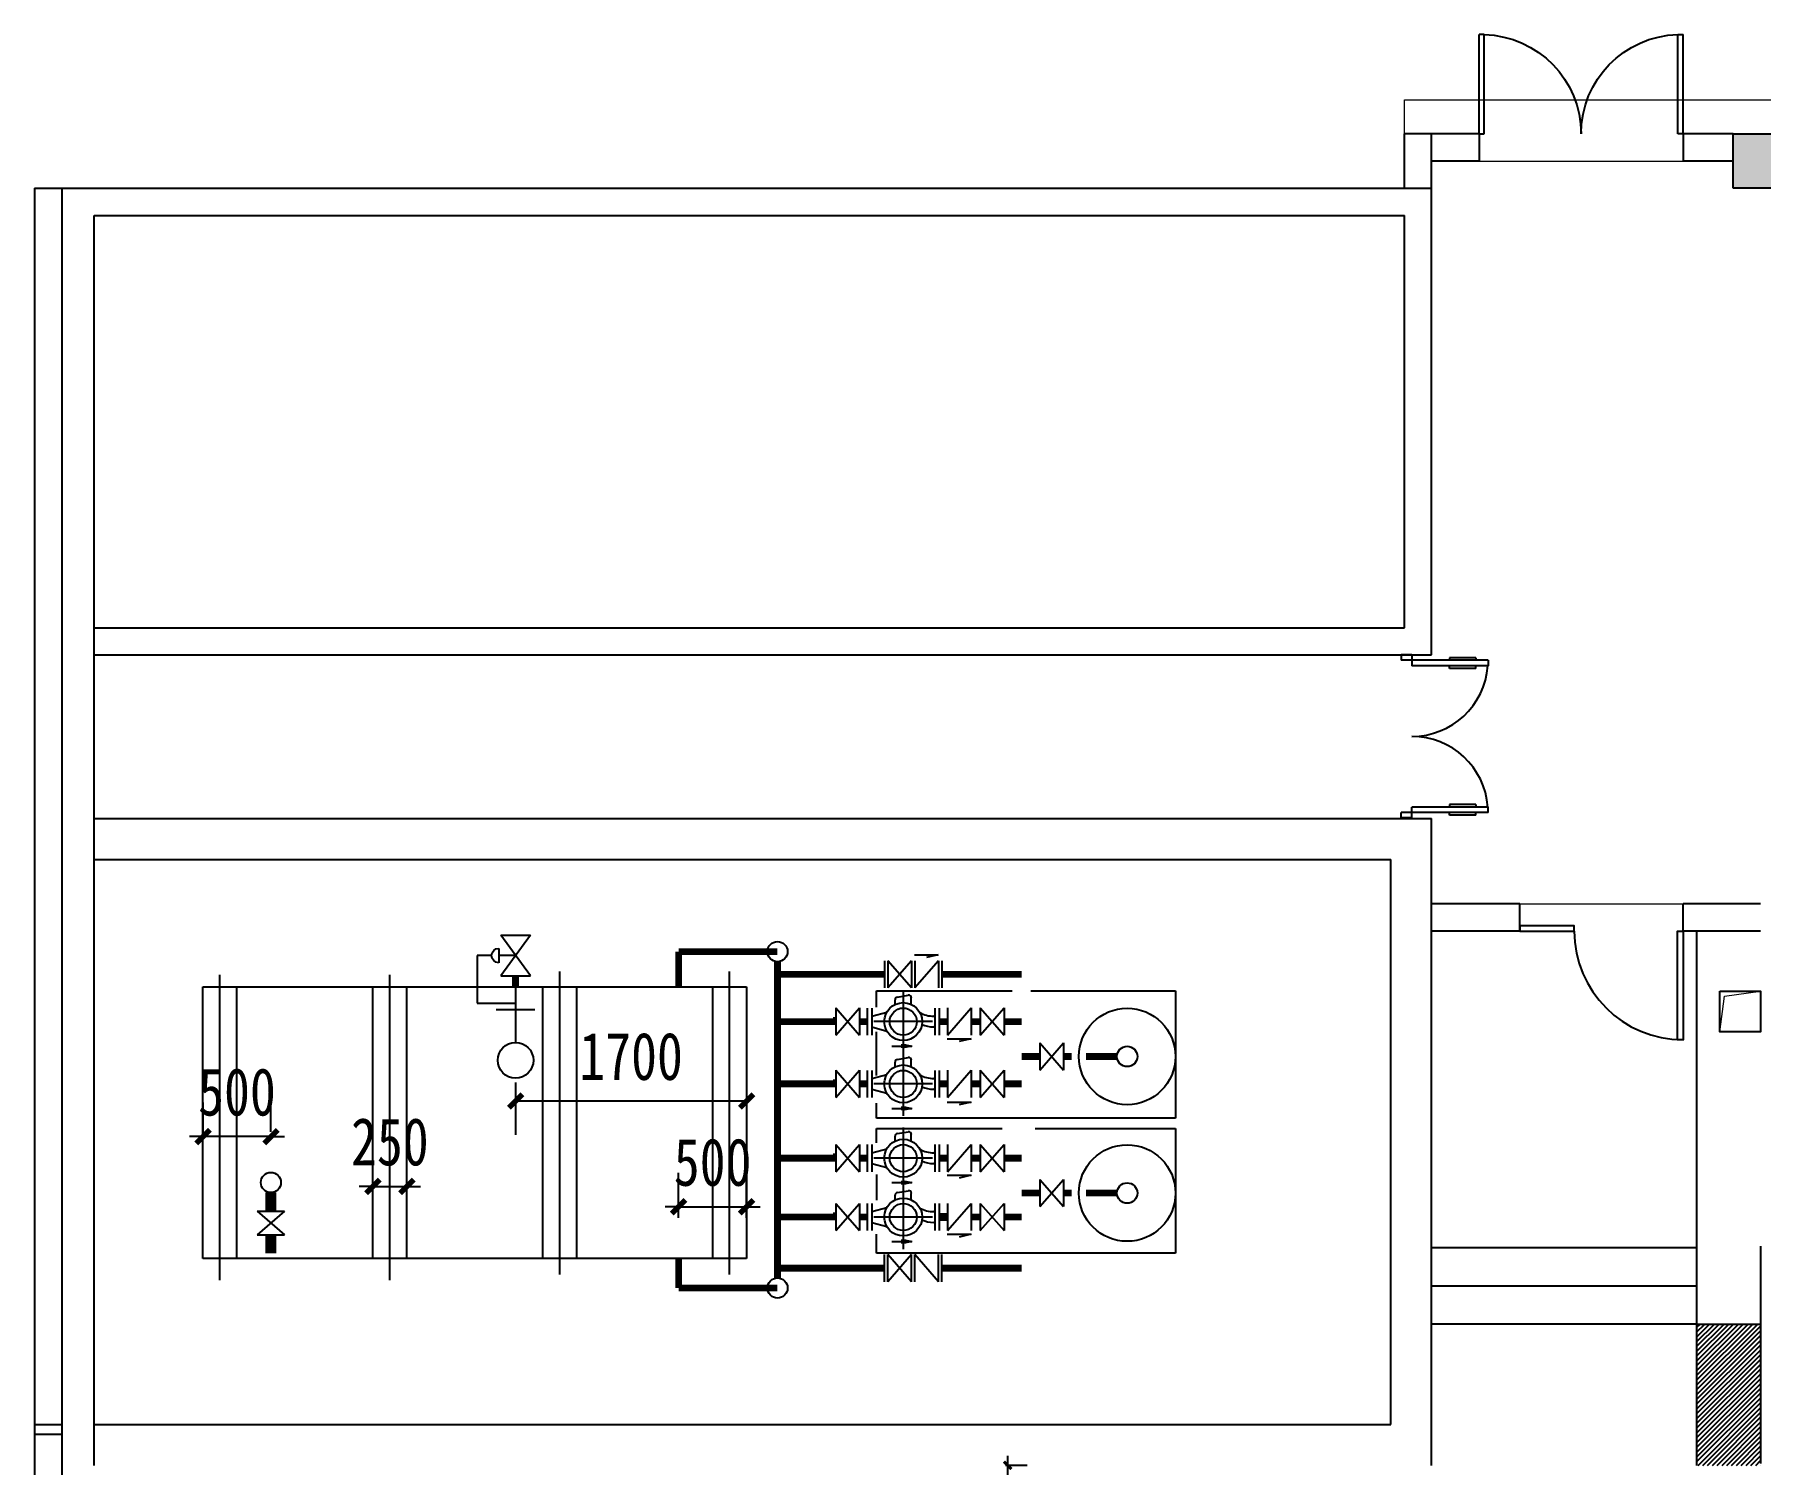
# Model space of a CAD drawing. Header units: millimetres. Extents: x 561810 to 956823, y -438984 to -391712.
# Drawn here: x 716706 to 729406, y -402237 to -391712 of the extents above; entities that cross this region are included whole.
import ezdxf

# ---------------------------------------------------------------- set-up
doc = ezdxf.new("R2010")
doc.units = ezdxf.units.MM
doc.header["$LTSCALE"] = 10
doc.header["$MEASUREMENT"] = 0
doc.linetypes.add('SDCEN9', pattern=[0.88, 0.6, -0.14, 0, -0.14])
doc.layers.get('0').update_dxf_attribs({"linetype": 'CONTINUOUS'})
doc.layers.get('DEFPOINTS').update_dxf_attribs({"color": 1, "linetype": 'CONTINUOUS'})
for name, color, linetype in [('LS19', 3, 'CONTINUOUS'), ('PUB_HATCH', 144, 'CONTINUOUS'), ('WALL', 7, 'CONTINUOUS'), ('WINDOW', 4, 'CONTINUOUS'), ('喷淋', 6, 'CONTINUOUS'), ('填充', 8, 'CONTINUOUS'), ('排水', 3, 'CONTINUOUS'), ('消火栓', 2, 'CONTINUOUS'), ('给水', 1, 'CONTINUOUS')]:
    doc.layers.add(name, color=color, linetype=linetype)
doc.layers.add('细线', color=250, linetype='CONTINUOUS', lineweight=5)
doc.styles.add('-宋体_T3', font='simhei.ttf', dxfattribs={"width": 0.8})
doc.styles.get("Standard").update_dxf_attribs({"font": 'txt.shx', "bigfont": '@@hztxt.shx'})
doc.styles.add('施洛华标注样式', font='')
doc.styles.get('施洛华标注样式').set_extended_font_data('SimSun')
doc.dimstyles.new('STANDARD&&100', dxfattribs={"dimtxt": 350, "dimasz": 100, "dimexe": 250, "dimexo": 300, "dimgap": 150, "dimtad": 1, "dimdec": 0, "dimzin": 0, "dimdsep": 46, "dimtxsty": '-宋体_T3', "dimblk": 'ARCHTICK', "dimcen": 0.09, "dimadec": 0, "dimazin": 0, "dimtfac": 1, "dimtdec": 0, "dimtix": 1, "dimtmove": 2, "dimatfit": 3, "dimfxl": 0, "dimtolj": 1, "dimtzin": 0, "dimarcsym": 0})
doc.dimstyles.new('外标尺寸', dxfattribs={"dimscale": 70, "dimtxt": 3, "dimasz": 0.8, "dimexe": 0.25, "dimexo": 1, "dimgap": 0.5, "dimtad": 1, "dimdec": 0, "dimtxsty": '施洛华标注样式', "dimblk": 'ARCHTICK', "dimcen": 1.5, "dimdle": 1, "dimclrd": 250, "dimclre": 250, "dimclrt": 62, "dimadec": 0, "dimazin": 0, "dimtfac": 1, "dimtdec": 0, "dimtix": 1, "dimtmove": 1, "dimatfit": 3, "dimldrblk": 'ARCHTICK', "dimfxl": 0, "dimarcsym": 0})

# ---------------------------------------------------------------- blocks, each defined once
blk = doc.blocks.new('_ARCHTICK')
at = {"color": 0, "linetype": 'ByBlock', "const_width": 0.4}
blk.add_lwpolyline([(-0.5, -0.5), (0.5, 0.5)], dxfattribs=at)
blk = doc.blocks.new('*D113')
at = {"layer": 'DEFPOINTS', "color": 0}
for p in [(719446, -400190), (719196, -400576), (719446, -400576)]:
    blk.add_point(p, dxfattribs=at)
at = {"layer": '消火栓', "color": 0, "lineweight": -2}
for p, q in [((719196, -400276), (719196, -399940)), ((719446, -400276), (719446, -399940)), ((719196, -400190), (719096, -400190)), ((719196, -400190), (719446, -400190)), ((719446, -400190), (719546, -400190))]:
    blk.add_line(p, q, dxfattribs=at)
at = {"layer": '消火栓', "color": 0, "lineweight": -2, "xscale": 100, "yscale": 100, "zscale": 100}
blk.add_blockref('_ARCHTICK', (719196, -400190), dxfattribs=at)
at = {"layer": '消火栓', "color": 0, "lineweight": -2, "xscale": 100, "yscale": 100, "zscale": 100, "rotation": 180}
blk.add_blockref('_ARCHTICK', (719446, -400190), dxfattribs=at)
at = {"layer": '消火栓', "color": 0, "insert": (719321, -399863), "char_height": 350, "attachment_point": 5, "style": '-宋体_T3'}
blk.add_mtext('\\A1;250', dxfattribs=at)
blk = doc.blocks.new('SB131')
at = {"layer": 'LS19'}
for p, q in [((-0.118, 0.34), (0.017, 0.367)), ((0.017, 0.313), (-0.118, 0.34)), ((0.159, 0.34), (-0.118, 0.34)), ((0.017, 0.367), (0.017, 0.313)), ((-0.5, -0.188), (-0.5, 0.188)), ((-0.438, -0.188), (-0.438, 0.188)), ((-0.438, 0.075), (-0.423, 0.075)), ((0.438, 0.075), (0.227, 0.131)), ((0.438, -0.188), (0.438, 0.188)), ((0.5, -0.188), (0.5, 0.188)), ((-0.438, -0.075), (-0.423, -0.075)), ((-0.112, -0.237), (-0.112, -0.329)), ((0.113, -0.237), (0.113, -0.304)), ((0.438, -0.075), (0.227, -0.131)), ((0.081, -0.341), (-0.069, -0.366))]:
    blk.add_line(p, q, dxfattribs=at)
at = {"layer": 'LS19', "linetype": 'SDCEN9'}
for p, q in [((0, -0.424), (0, 0.446)), ((-0.407, 0), (0.408, 0))]:
    blk.add_line(p, q, dxfattribs=at)
at = {"layer": 'LS19'}
for radius in [0.263, 0.188]:
    blk.add_circle((0, 0), radius, dxfattribs=at)
for centre, radius, start, end in [((-0.423, -0.316), 0.391, 65.2753, 89.9809), ((-0.423, -0.475), 0.4, 61.3321, 89.9745), ((-0.075, -0.329), 0.0375, 180, 279.4623), ((0.075, -0.304), 0.0375, 279.4623, 0)]:
    blk.add_arc(centre, radius, start, end, dxfattribs=at)
blk.add_solid([(-0.118, 0.34), (0.017, 0.367), (0.017, 0.313)], dxfattribs=at)
at = {"color": 3, "width": 0.8, "flags": 1}
for tag, p in [('TYPE', (-0.295, -1.06)), ('COUNT', (-0.295, -1.492))]:
    blk.add_attdef(tag, p, '', height=0.4, dxfattribs=at)
blk = doc.blocks.new('*D114')
at = {"layer": 'DEFPOINTS', "color": 0}
for p in [(720246, -399124), (721946, -399124), (721946, -399561)]:
    blk.add_point(p, dxfattribs=at)
at = {"layer": '消火栓', "color": 0, "lineweight": -2}
for p, q in [((720246, -399424), (720246, -399811)), ((721946, -399424), (721946, -399811)), ((720246, -399561), (721946, -399561))]:
    blk.add_line(p, q, dxfattribs=at)
at = {"layer": '消火栓', "color": 0, "lineweight": -2, "xscale": 100, "yscale": 100, "zscale": 100, "rotation": 180}
blk.add_blockref('_ARCHTICK', (720246, -399561), dxfattribs=at)
at = {"layer": '消火栓', "color": 0, "lineweight": -2, "xscale": 100, "yscale": 100, "zscale": 100}
blk.add_blockref('_ARCHTICK', (721946, -399561), dxfattribs=at)
at = {"layer": '消火栓', "color": 0, "insert": (721096, -399234), "char_height": 350, "attachment_point": 5, "style": '-宋体_T3'}
blk.add_mtext('\\A1;1700', dxfattribs=at)
blk = doc.blocks.new('*D452')
at = {"layer": 'DEFPOINTS', "color": 0}
for p in [(717946, -399823), (717946, -400087), (718446, -400087, 3025)]:
    blk.add_point(p, dxfattribs=at)
at = {"layer": '消火栓', "color": 0, "lineweight": -2}
for p, q in [((717946, -399787), (717946, -399573)), ((718446, -399787), (718446, -399573)), ((717946, -399823), (717846, -399823)), ((718446, -399823), (717946, -399823)), ((718446, -399823), (718546, -399823))]:
    blk.add_line(p, q, dxfattribs=at)
at = {"layer": '消火栓', "color": 0, "lineweight": -2, "xscale": 100, "yscale": 100, "zscale": 100}
blk.add_blockref('_ARCHTICK', (717946, -399823), dxfattribs=at)
at = {"layer": '消火栓', "color": 0, "lineweight": -2, "xscale": 100, "yscale": 100, "zscale": 100, "rotation": 180}
blk.add_blockref('_ARCHTICK', (718446, -399823), dxfattribs=at)
at = {"layer": '消火栓', "color": 0, "insert": (718196, -399496), "char_height": 350, "attachment_point": 5, "style": '-宋体_T3'}
blk.add_mtext('\\A1;500', dxfattribs=at)
blk = doc.blocks.new('*D453')
at = {"layer": 'DEFPOINTS', "color": 0}
for p in [(721946, -400340), (721446, -400721), (721946, -400721)]:
    blk.add_point(p, dxfattribs=at)
at = {"layer": '消火栓', "color": 0, "lineweight": -2}
for p, q in [((721446, -400421), (721446, -400090)), ((721946, -400421), (721946, -400090)), ((721446, -400340), (721346, -400340)), ((721446, -400340), (721946, -400340)), ((721946, -400340), (722046, -400340))]:
    blk.add_line(p, q, dxfattribs=at)
at = {"layer": '消火栓', "color": 0, "lineweight": -2, "xscale": 100, "yscale": 100, "zscale": 100}
blk.add_blockref('_ARCHTICK', (721446, -400340), dxfattribs=at)
at = {"layer": '消火栓', "color": 0, "lineweight": -2, "xscale": 100, "yscale": 100, "zscale": 100, "rotation": 180}
blk.add_blockref('_ARCHTICK', (721946, -400340), dxfattribs=at)
at = {"layer": '消火栓', "color": 0, "insert": (721696, -400013), "char_height": 350, "attachment_point": 5, "style": '-宋体_T3'}
blk.add_mtext('\\A1;500', dxfattribs=at)
blk = doc.blocks.new('$DORLIB2D$00000011')
for p, q in [((-0.467, 0.471), (-0.467, -0.062)), ((-0.467, 0.471), (-0.433, 0.471)), ((-0.433, 0.471), (-0.433, 0.004)), ((0.433, 0.471), (0.433, 0.004)), ((0.467, 0.471), (0.433, 0.471)), ((0.467, 0.471), (0.467, -0.062)), ((-0.483, 0.396), (-0.483, 0.235)), ((-0.483, 0.396), (-0.467, 0.396)), ((-0.417, 0.396), (-0.433, 0.396)), ((-0.417, 0.396), (-0.417, 0.235)), ((0.417, 0.396), (0.417, 0.235)), ((0.417, 0.396), (0.433, 0.396)), ((0.483, 0.396), (0.467, 0.396)), ((0.483, 0.396), (0.483, 0.235)), ((-0.483, 0.235), (-0.467, 0.235)), ((-0.417, 0.235), (-0.433, 0.235)), ((0.417, 0.235), (0.433, 0.235)), ((0.483, 0.235), (0.467, 0.235)), ((-0.5, 0.004), (-0.433, 0.004)), ((-0.5, 0.004), (-0.5, -0.062)), ((0.5, 0.004), (0.433, 0.004)), ((0.5, 0.004), (0.5, -0.062)), ((-0.5, -0.062), (-0.467, -0.062)), ((0.5, -0.062), (0.467, -0.062))]:
    blk.add_line(p, q)
for centre, start, end in [((-0.467, 0.004), 0, 85.904), ((0.467, 0.004), 94.096, 180)]:
    blk.add_arc(centre, 0.467, start, end)
blk = doc.blocks.new('$DORLIB2D$00000002')
for p, q in [((-0.5, 0), (-0.5, 0.4875)), ((-0.475, 0.4875), (-0.5, 0.4875)), ((-0.475, 0), (-0.475, 0.4875)), ((0.475, 0), (0.475, 0.4875)), ((0.475, 0.4875), (0.5, 0.4875)), ((0.5, 0), (0.5, 0.4875)), ((-0.5, 0), (-0.475, 0)), ((0.5, 0), (0.475, 0))]:
    blk.add_line(p, q)
for centre, start, end in [((-0.4875, 0), 0, 88.53072), ((0.4875, 0), 91.46928, 180)]:
    blk.add_arc(centre, 0.4875, start, end)
blk = doc.blocks.new('*D346')
at = {"color": 250, "lineweight": -2}
for p, q in [((723867, -405273), (723867, -402173)), ((724011, -402243), (723850, -402243)), ((724011, -405203), (723850, -405203))]:
    blk.add_line(p, q, dxfattribs=at)
at = {"layer": 'DEFPOINTS', "color": 0}
for p in [(723867, -402243), (724081, -402243), (724081, -405203)]:
    blk.add_point(p, dxfattribs=at)
at = {"color": 250, "lineweight": -2, "xscale": 56, "yscale": 56, "zscale": 56}
for p, rotation in [((723867, -402243), 90), ((723867, -405203), 270)]:
    blk.add_blockref('_ARCHTICK', p, dxfattribs=dict(at, rotation=rotation))
at = {"color": 62, "insert": (723727, -403723), "char_height": 210, "attachment_point": 5, "rotation": 90, "style": '施洛华标注样式'}
blk.add_mtext('2960', dxfattribs=at)

msp = doc.modelspace()

# ---------------------------------------------------------------- hatches: boundary and pattern name
h = msp.add_hatch()
h.set_pattern_fill('ANSI31', color=250, scale=200, style=0)
h.set_pattern_definition([(45, (729406.275, -402242.755), (-17.67767, 17.67767), [])])
h.paths.add_polyline_path([(728936.3, -402242.8), (729406.3, -402242.8), (729406.3, -401202.8), (728936.3, -401202.8)])
at = {"layer": 'PUB_HATCH'}
h = msp.add_hatch(color=256, dxfattribs=at)
h.paths.add_polyline_path([(729206.3, -392842.8), (729206.3, -392442.8), (729606.3, -392442.8), (729606.3, -392842.8)])
h.paths.add_polyline_path([(741196.3, -392842.8), (741196.3, -392442.8), (741596.3, -392442.8), (741596.3, -392842.8)])
h.paths.add_polyline_path([(741196.3, -402742.8), (741196.3, -402342.8), (741596.3, -402342.8), (741596.3, -402742.8)])
h.paths.add_polyline_path([(729206.3, -402742.8), (729206.3, -402342.8), (729606.3, -402342.8), (729606.3, -402742.8)])

# ---------------------------------------------------------------- linework, layer by layer
at = {"color": 1}
for p, q in [((716906.3, -401944.8), (716706.3, -401944.8)), ((716906.3, -402014.8), (716706.3, -402014.8))]:
    msp.add_line(p, q, dxfattribs=at)
at = {"layer": 'WALL'}
for p, q in [((726986.3, -392442.8), (726786.3, -392442.8)), ((726786.3, -392842.8), (726786.3, -392442.8)), ((726986.3, -392842.8), (726986.3, -392442.8)), ((727336.3, -392442.8), (726986.3, -392442.8)), ((727336.3, -392442.8), (727336.3, -392642.8)), ((729206.3, -392442.8), (728836.3, -392442.8)), ((728836.3, -392442.8), (728836.3, -392642.8)), ((727336.3, -392642.8), (726986.3, -392642.8)), ((729206.3, -392642.8), (728836.3, -392642.8)), ((716706.3, -392842.8), (726986.3, -392842.8)), ((726986.3, -396277.8), (726986.3, -392842.8)), ((717146.3, -393042.8), (726786.3, -393042.8)), ((717146.3, -402242.8), (717146.3, -393042.8)), ((726786.3, -396077.8), (726786.3, -393042.8)), ((717146.3, -396077.8), (726786.3, -396077.8)), ((717146.3, -396277.8), (726986.3, -396277.8)), ((717146.3, -397482.8), (726986.3, -397482.8)), ((726986.3, -402242.8), (726986.3, -397482.8)), ((717146.3, -397782.8), (726686.3, -397782.8)), ((726686.3, -401942.8), (726686.3, -397782.8)), ((727636.3, -398109.9), (726986.3, -398109.9)), ((727636.3, -398310.9), (727636.3, -398109.9)), ((729406.3, -398109.9), (728836.3, -398109.9)), ((728836.3, -398310.9), (728836.3, -398109.9)), ((727636.3, -398310.9), (726986.3, -398310.9)), ((729406.3, -398310.9), (728836.3, -398310.9)), ((729406.3, -400630.3), (729406.3, -402230.3)), ((717146.3, -401942.8), (726686.3, -401942.8))]:
    msp.add_line(p, q, dxfattribs=at)
for points in [[(729206.3, -392842.8), (729206.3, -392442.8), (729606.3, -392442.8), (729606.3, -392842.8), (729206.3, -392842.8)], [(729106.3, -398752.8), (729406.3, -398752.8), (729406.3, -399052.8), (729106.3, -399052.8), (729106.3, -398752.8)]]:
    msp.add_lwpolyline(points, dxfattribs=at)
at = {"layer": 'WINDOW'}
for p, q in [((716706.3, -392842.8), (716706.3, -415002.8)), ((716906.3, -392842.8), (716906.3, -414802.8))]:
    msp.add_line(p, q, dxfattribs=at)
for points in [[(727636.3, -398310.9), (728036.3, -398310.9), (728036.3, -398270.9), (727636.3, -398270.9), (727636.3, -398310.9)], [(728836.3, -398310.9), (728836.3, -399110.9), (728796.3, -399110.9), (728796.3, -398310.9), (728836.3, -398310.9)]]:
    msp.add_lwpolyline(points, dxfattribs=at)
msp.add_arc((728836.3, -398310.9), 800, 180, 270, dxfattribs=at)
at = {"layer": '喷淋'}
for p, q in [((723181.6, -398484.8, -3025), (723356.3, -398484.8, -3025)), ((723356.3, -398484.8, -3025), (723270.3, -398505, -3025)), ((722959.4, -398528.7, -3025), (722959.4, -398728.9, -3025)), ((723158.9, -398728.9, -3025), (722984.4, -398528.7, -3025)), ((723158.9, -398528.7, -3025), (722984.4, -398728.9, -3025)), ((722984.4, -398528.7, -3025), (722984.4, -398728.9, -3025)), ((723158.9, -398528.7, -3025), (723158.9, -398728.9, -3025)), ((723183.9, -398528.7, -3025), (723183.9, -398728.9, -3025)), ((723358.4, -398528.7, -3025), (723183.9, -398728.9, -3025)), ((723358.4, -398528.7, -3025), (723358.4, -398728.9, -3025)), ((723383.4, -398528.7, -3025), (723383.4, -398728.9, -3025)), ((722901.6, -398871.2, -3025), (722901.6, -398751.3, -3025)), ((722901.6, -398751.3, -3025), (723899, -398751.3, -3025)), ((724038.1, -398751.3, -3025), (724100.1, -398751.3, -3025)), ((724069.7, -398751.3, -3025), (725101.6, -398751.3, -3025)), ((725101.6, -398751.3, -3025), (725101.6, -399688.6, -3025)), ((722601.6, -398876.5, -3025), (722601.6, -399076.8, -3025)), ((722601.6, -399076.8, -3025), (722776.1, -398876.5, -3025)), ((722601.6, -398876.5, -3025), (722776.1, -399076.8, -3025)), ((722776.1, -398876.5, -3025), (722776.1, -399076.8, -3025)), ((723423.3, -399076.8, -3025), (723597.7, -398876.5, -3025)), ((723423.3, -398876.5, -3025), (723423.3, -399076.8, -3025)), ((723597.7, -398876.5, -3025), (723597.7, -399076.8, -3025)), ((723665.7, -399076.8, -3025), (723840.1, -398876.5, -3025)), ((723665.7, -398876.5, -3025), (723840.1, -399076.8, -3025)), ((723665.7, -398876.5, -3025), (723665.7, -399076.8, -3025)), ((723840.1, -398876.5, -3025), (723840.1, -399076.8, -3025)), ((722601.6, -398950.9, -3025), (722583.7, -398950.9, -3025)), ((722901.6, -399372.9, -3025), (722901.6, -399051.3, -3025)), ((723422.5, -399102.4, -3025), (723597.2, -399102.4, -3025)), ((723597.2, -399102.4, -3025), (723511.1, -399122.7, -3025)), ((724102.8, -399333.5, -3025), (724277.3, -399133.3, -3025)), ((724102.8, -399133.3, -3025), (724102.8, -399333.5, -3025)), ((724102.8, -399133.3, -3025), (724277.3, -399333.5, -3025)), ((724102.8, -399133.3, -3025), (724102.8, -399333.5, -3025)), ((724102.8, -399333.5, -3025), (724277.3, -399133.3, -3025)), ((724277.3, -399133.3, -3025), (724277.3, -399333.5, -3025)), ((724277.3, -399133.3, -3025), (724277.3, -399333.5, -3025)), ((722601.6, -399409.2, -3025), (722583.7, -399409.2, -3025)), ((722601.6, -399335, -3025), (722776.1, -399535.3, -3025)), ((722601.6, -399335, -3025), (722601.6, -399535.3, -3025)), ((722601.6, -399535.3, -3025), (722776.1, -399335, -3025)), ((722776.1, -399335, -3025), (722776.1, -399535.3, -3025)), ((723423.3, -399535, -3025), (723597.7, -399334.7, -3025)), ((723423.3, -399334.7, -3025), (723423.3, -399535, -3025)), ((723597.7, -399334.7, -3025), (723597.7, -399535, -3025)), ((723665.7, -399535, -3025), (723840.1, -399334.7, -3025)), ((723665.7, -399334.7, -3025), (723665.7, -399535, -3025)), ((723665.7, -399334.7, -3025), (723840.1, -399535, -3025)), ((723840.1, -399334.7, -3025), (723840.1, -399535, -3025)), ((722901.6, -399688.6, -3025), (722901.6, -399576.7, -3025)), ((723422.5, -399568.9, -3025), (723597.2, -399568.9, -3025)), ((723597.2, -399568.9, -3025), (723511.1, -399589.2, -3025)), ((725101.6, -399688.6, -3025), (722901.6, -399688.6, -3025))]:
    msp.add_line(p, q, dxfattribs=at)
at = {"layer": '喷淋', "const_width": 50, "elevation": -3025}
for points in [[(722959.4, -398628.8), (722173.2, -398628.8)], [(723383.4, -398628.8), (723970, -398628.8)], [(722601.6, -398976.9), (722173.2, -398976.9)], [(722833.7, -398976.9), (722776.1, -398976.9)], [(723423.3, -398976.6), (723363.2, -398976.6)], [(723597.7, -398976.6), (723665.7, -398976.6)], [(723840.1, -398976.9), (723970, -398976.9)], [(724102.8, -399233.4), (723970, -399233.4)], [(724338.9, -399233.4), (724277.3, -399233.4)], [(724671.2, -399233.4), (724442.7, -399233.4)], [(722601.6, -399435.2), (722173.2, -399435.2)], [(722833.7, -399435.2), (722776.1, -399435.2)], [(723423.3, -399434.9), (723363.2, -399434.9)], [(723597.7, -399434.9), (723665.7, -399434.9)], [(723840.1, -399435.2), (723970, -399435.2)]]:
    msp.add_lwpolyline(points, dxfattribs=at)
at = {"layer": '喷淋'}
for radius in [355.4, 75]:
    msp.add_circle((724746.2, -399233.4, -3025), radius, dxfattribs=at)
at = {"layer": '填充', "color": 142, "ltscale": 0.01}
for p, q in [((728936.3, -398310.9), (728936.3, -401202.8)), ((728936.3, -400642.8), (726986.3, -400642.8)), ((728936.3, -400922.8), (726986.3, -400922.8)), ((728936.3, -401202.8), (726986.3, -401202.8)), ((728936.3, -401202.8), (728936.3, -402242.8)), ((728936.3, -401202.8), (729406.3, -401202.8))]:
    msp.add_line(p, q, dxfattribs=at)
at = {"layer": '排水'}
for p, q in [((718545.6, -400371.6, 3025), (718345.4, -400546, 3025)), ((718345.4, -400371.6, 3025), (718545.6, -400371.6, 3025)), ((718345.4, -400371.6, 3025), (718545.6, -400546, 3025)), ((718345.4, -400546, 3025), (718545.6, -400546, 3025))]:
    msp.add_line(p, q, dxfattribs=at)
at = {"layer": '排水', "const_width": 80, "elevation": 3025}
for points in [[(718445.5, -400235.3), (718445.5, -400371.6)], [(718445.5, -400546), (718445.5, -400682.3)]]:
    msp.add_lwpolyline(points, dxfattribs=at)
at = {"layer": '排水'}
msp.add_circle((718445.5, -400161.2, 3025), 74.1, dxfattribs=at)
at = {"layer": '消火栓'}
for p, q in [((718070.8, -400878.8), (718070.8, -398631.7)), ((719320.8, -400878.8), (719320.8, -398631.7)), ((720570.8, -400837.3), (720570.8, -398608.2)), ((721820.8, -400837.3), (721820.8, -398608.2)), ((717945.8, -398721.1), (721945.8, -398721.1)), ((717945.8, -400721.1), (717945.8, -398721.1)), ((718195.8, -400721.1), (718195.8, -398721.1)), ((719195.8, -400721.1), (719195.8, -398721.1)), ((719445.8, -400721.1), (719445.8, -398721.1)), ((720445.8, -400721.1), (720445.8, -398721.1)), ((720695.8, -400721.1), (720695.8, -398721.1)), ((721695.8, -398721.1), (721695.8, -400721.1)), ((721945.8, -398721.1), (721945.8, -400721.1)), ((722901.6, -399869.4, -3025), (722901.6, -399763.5, -3025)), ((722901.6, -399763.5, -3025), (723827.3, -399763.5, -3025)), ((724069.7, -399763.5, -3025), (725101.6, -399763.5, -3025)), ((725101.6, -399763.5, -3025), (725101.6, -400681.7, -3025)), ((722601.6, -399881.7, -3025), (722601.6, -400082, -3025)), ((722601.6, -400082, -3025), (722776.1, -399881.7, -3025)), ((722601.6, -399881.7, -3025), (722776.1, -400082, -3025)), ((722776.1, -399881.7, -3025), (722776.1, -400082, -3025)), ((723423.3, -400082, -3025), (723597.7, -399881.7, -3025)), ((723423.3, -399881.7, -3025), (723423.3, -400082, -3025)), ((723597.7, -399881.7, -3025), (723597.7, -400082, -3025)), ((723665.7, -399881.7, -3025), (723840.1, -400082, -3025)), ((723665.7, -400082, -3025), (723840.1, -399881.7, -3025)), ((723665.7, -399881.7, -3025), (723665.7, -400082, -3025)), ((723840.1, -399881.7, -3025), (723840.1, -400082, -3025)), ((722601.6, -399956.1, -3025), (722583.7, -399956.1, -3025)), ((722901.6, -400103.2, -3025), (722901.6, -400292.1, -3025)), ((723422.5, -400107.6, -3025), (723597.2, -400107.6, -3025)), ((723597.2, -400107.6, -3025), (723511.1, -400127.9, -3025)), ((724102.8, -400138.5, -3025), (724102.8, -400338.8, -3025)), ((724102.8, -400338.8, -3025), (724277.3, -400138.5, -3025)), ((724102.8, -400138.5, -3025), (724277.3, -400338.8, -3025)), ((724102.8, -400338.8, -3025), (724277.3, -400138.5, -3025)), ((724102.8, -400138.5, -3025), (724102.8, -400338.8, -3025)), ((724277.3, -400138.5, -3025), (724277.3, -400338.8, -3025)), ((724277.3, -400138.5, -3025), (724277.3, -400338.8, -3025)), ((722601.6, -400389.1, -3025), (722583.7, -400389.1, -3025)), ((722601.6, -400314.9, -3025), (722776.1, -400515.2, -3025)), ((722601.6, -400515.2, -3025), (722776.1, -400314.9, -3025)), ((722601.6, -400314.9, -3025), (722601.6, -400515.2, -3025)), ((722776.1, -400314.9, -3025), (722776.1, -400515.2, -3025)), ((723423.3, -400314.6, -3025), (723423.3, -400514.9, -3025)), ((723423.3, -400514.9, -3025), (723597.7, -400314.6, -3025)), ((723597.7, -400314.6, -3025), (723597.7, -400514.9, -3025)), ((723665.7, -400314.6, -3025), (723665.7, -400514.9, -3025)), ((723665.7, -400514.9, -3025), (723840.1, -400314.6, -3025)), ((723665.7, -400314.6, -3025), (723840.1, -400514.9, -3025)), ((723840.1, -400314.6, -3025), (723840.1, -400514.9, -3025)), ((722901.6, -400681.7, -3025), (722901.6, -400540.5, -3025)), ((723422.5, -400542.4, -3025), (723597.2, -400542.4, -3025)), ((723597.2, -400542.4, -3025), (723511.1, -400562.7, -3025)), ((725101.6, -400681.7, -3025), (722901.6, -400681.7, -3025)), ((721945.8, -400721.1), (717945.8, -400721.1)), ((722959.4, -400891.3, -3025), (722959.4, -400691, -3025)), ((723158.9, -400691, -3025), (722984.4, -400891.3, -3025)), ((722984.4, -400891.3, -3025), (722984.4, -400691, -3025)), ((723158.9, -400891.3, -3025), (722984.4, -400691, -3025)), ((723158.9, -400891.3, -3025), (723158.9, -400691, -3025)), ((723183.9, -400891.3, -3025), (723183.9, -400691, -3025)), ((723358.4, -400891.3, -3025), (723183.9, -400691, -3025)), ((723358.4, -400891.3, -3025), (723358.4, -400691, -3025)), ((723383.4, -400891.3, -3025), (723383.4, -400691, -3025))]:
    msp.add_line(p, q, dxfattribs=at)
at = {"layer": '消火栓', "const_width": 50}
for points in [[(722173.2, -398461.7), (721446.1, -398461.7)], [(721446.1, -398721.1), (721446.1, -398461.7)], [(721446.1, -400721.1), (721446.1, -400937.6)], [(722173.2, -400937.6), (721446.1, -400937.6)]]:
    msp.add_lwpolyline(points, dxfattribs=at)
at = {"layer": '消火栓', "elevation": -3025}
for points, const_width in [([(722173.2, -398535.9), (722173.2, -400863.4)], 50), ([(722601.6, -399982.1), (722173.2, -399982.1)], 50), ([(722833.7, -399982.1), (722776.1, -399982.1)], 50), ([(723423.3, -399981.9), (723363.2, -399981.9)], 50), ([(723597.7, -399981.9), (723665.7, -399981.9)], 50), ([(723840.1, -399982.1), (723970, -399982.1)], 50), ([(724102.8, -400238.6), (723970, -400238.6)], 50), ([(724338.9, -400238.6), (724277.3, -400238.6)], 50), ([(724671.2, -400238.6), (724442.7, -400238.6)], 50), ([(722601.6, -400415.1), (722173.2, -400415.1)], 50), ([(722833.7, -400415.1), (722776.1, -400415.1)], 50), ([(723423.3, -400414.8), (723363.2, -400414.8)], 60), ([(723597.7, -400414.8), (723665.7, -400414.8)], 50), ([(723840.1, -400415.1), (723970, -400415.1)], 50), ([(722959.4, -400791.1), (722173.2, -400791.1)], 50), ([(723383.4, -400791.1), (723970, -400791.1)], 50)]:
    msp.add_lwpolyline(points, dxfattribs=dict(at, const_width=const_width))
at = {"layer": '消火栓'}
for centre, radius in [((722173.2, -398461.7), 74.1), ((724746.2, -400238.6, -3025), 355.4), ((724746.2, -400238.6, -3025), 75), ((722173.2, -400937.6), 74.1)]:
    msp.add_circle(centre, radius, dxfattribs=at)
at = {"layer": '细线', "color": 250, "lineweight": 5}
for p, q in [((726786.3, -392192.8), (744026.3, -392192.8)), ((726786.3, -392442.8), (726786.3, -392192.8)), ((727336.3, -392642.8), (728836.3, -392642.8)), ((727636.3, -398109.9), (728836.3, -398109.9)), ((729141.7, -398789.8), (729406.3, -398752.8)), ((729106.3, -399052.8), (729141.7, -398789.8))]:
    msp.add_line(p, q, dxfattribs=at)
at = {"layer": '给水'}
for p, q in [((720355.1, -398640.5), (720136.3, -398341.1)), ((720355.1, -398341.1), (720136.3, -398640.5)), ((720136.3, -398341.1), (720355.1, -398341.1)), ((719964.2, -398490.8), (719964.2, -398839.9)), ((720069.4, -398490.8), (719964.2, -398490.8)), ((720122, -398438.2), (720122, -398543.5)), ((720245.7, -398490.8), (720122.1, -398490.8)), ((720136.3, -398640.5), (720355.1, -398640.5)), ((720245.7, -398721.1), (720245.7, -399130.2)), ((719964.2, -398839.9), (720245.7, -398839.9)), ((720387.1, -398889.3), (720104.3, -398889.3))]:
    msp.add_line(p, q, dxfattribs=at)
at = {"layer": '给水', "const_width": 50}
msp.add_lwpolyline([(720245.7, -398721.1), (720245.7, -398640.5)], dxfattribs=at)
at = {"layer": '给水'}
msp.add_circle((720245.7, -399261.6), 131.4, dxfattribs=at)
at = {"layer": '给水', "extrusion": (0, 0, -1)}
msp.add_ellipse((720122, -398490.8), major_axis=(37.2, 37.2), ratio=1, start_param=2.3561945, end_param=5.4977871, dxfattribs=at)

# ---------------------------------------------------------------- block references
at = {"layer": 'WINDOW', "xscale": -1500, "yscale": 1500, "zscale": -1500, "rotation": 359.9999999999978}
msp.add_blockref('$DORLIB2D$00000002', (728086.3, -392442.8), dxfattribs=at)
at = {"layer": 'WINDOW', "linetype": 'Continuous', "xscale": 1200, "yscale": 1200, "zscale": 1200, "rotation": 270.0000000031961}
msp.add_blockref('$DORLIB2D$00000011', (726836.3, -396877.8), dxfattribs=at)
at = {"layer": '喷淋', "xscale": 529.5522554786876, "yscale": 529.5522554786876, "zscale": 529.5522554784001, "rotation": 180}
for p in [(723098.5, -398976.6, -3025), (723098.5, -399435.2, -3025)]:
    msp.add_blockref('SB131', p, dxfattribs=at)
at = {"layer": '消火栓', "xscale": 529.5522554786876, "yscale": 529.5522554786876, "zscale": 529.5522554784001, "rotation": 180}
for p in [(723098.5, -399981.9, -3025), (723098.5, -400415.1, -3025)]:
    msp.add_blockref('SB131', p, dxfattribs=at)

# ---------------------------------------------------------------- dimensions: what is measured, and where the dimension line sits
at = {"color": 1}
dim = msp.add_linear_dim(base=(723867.4, -402242.8), p1=(724080.8, -405202.8), p2=(724080.8, -402242.8), angle=90, dimstyle='外标尺寸', dxfattribs=at)
dim.commit()
dim.dimension.update_dxf_attribs({"geometry": '*D346', "text_midpoint": (723727.4, -403722.8)})
at = {"layer": '消火栓'}
for base, p1, p2, picture, middle in [((721945.8, -399561), (720245.7, -399124.3), (721945.8, -399124.3), '*D114', (721095.8, -399234)), ((717945.8, -399822.5), (718445.5, -400087, 3025), (717945.8, -400087), '*D452', (718195.7, -399495.6)), ((719445.8, -400189.6), (719195.8, -400575.8), (719445.8, -400575.8), '*D113', (719320.8, -399862.6)), ((721945.8, -400340.3), (721446.1, -400721.1), (721945.8, -400721.1), '*D453', (721696, -400013.4))]:
    dim = msp.add_linear_dim(base=base, p1=p1, p2=p2, dimstyle='STANDARD&&100', dxfattribs=at)
    dim.commit()
    dim.dimension.update_dxf_attribs({"geometry": picture, "text_midpoint": middle})

doc.saveas('drawing.dxf')
